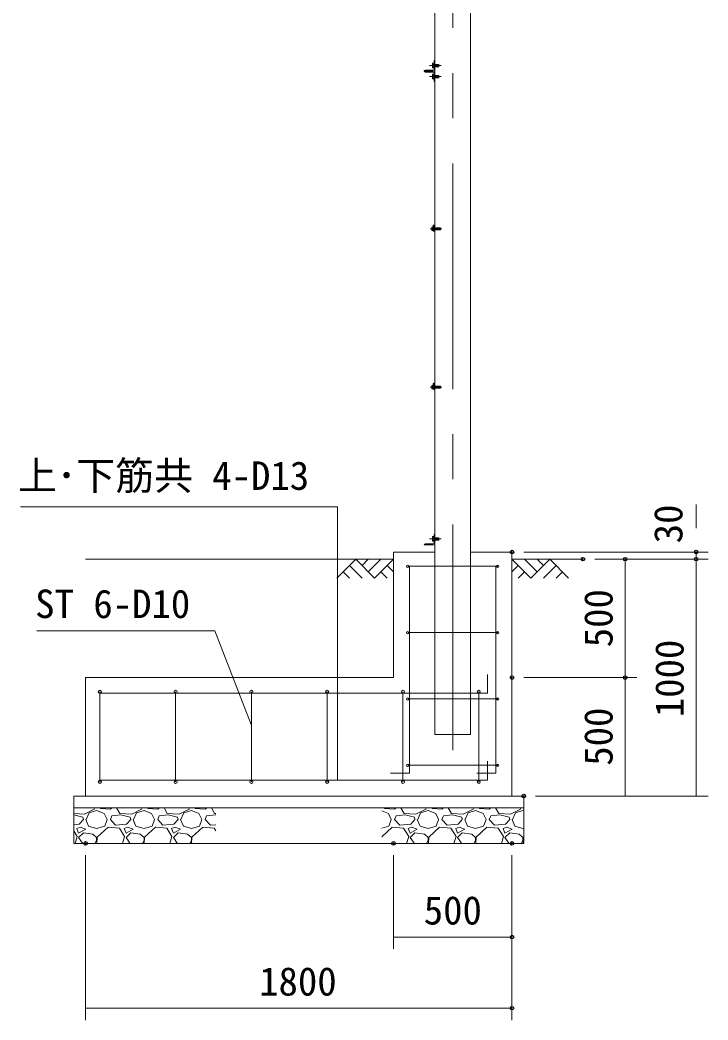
# Model space of a CAD drawing. Units: millimetres at full size. Extents: x -10500 to 10500, y -7425 to 7425.
# Drawn here: x -1373 to 1532, y -3720 to 501 of the extents above; entities that cross this region are included whole.
import ezdxf
from ezdxf.enums import TextEntityAlignment as Align

# ---------------------------------------------------------------- set-up
doc = ezdxf.new("R2010")
doc.units = ezdxf.units.MM
doc.header["$LTSCALE"] = 30
doc.header["$PDMODE"] = 32
doc.header["$PDSIZE"] = 15
doc.linetypes.add('USER1', pattern=[50.8, 31.75, -6.35, 6.35, -6.35])
for name, color, linetype, lineweight in [('0-0_D-STR-TXT', 7, 'Continuous', 13), ('0-1_D-STR-DIM', 7, 'Continuous', 13), ('0-2_D-BMK', 2, 'USER1', 13), ('0-3_D-STR3', 3, 'Continuous', 13), ('0-4_D-STR1', 1, 'Continuous', 18), ('0-5_D-BGD', 7, 'Continuous', 18), ('0-A_D-STR4', 7, 'Continuous', 18), ('0-B_D-DCR-HCH', 7, 'Continuous', 13)]:
    doc.layers.add(name, color=color, linetype=linetype, lineweight=lineweight)
doc.layers.add('0-7_Defpoints', color=253, linetype='Continuous')
doc.styles.add('ＭＳ ゴシック', font='')
doc.styles.get('ＭＳ ゴシック').set_extended_font_data('MS Gothic')

msp = doc.modelspace()

# ---------------------------------------------------------------- linework, layer by layer
at = {"layer": '0-0_D-STR-TXT'}
msp.add_line((-32.7, -1552.94), (-32.7, -2338.8), dxfattribs=at)
for points in [[(-1370.66, -1552.94), (-32.7, -1552.94), (-32.7, -2705.8)], [(-1302.59, -2076.73), (-550.54, -2076.73), (-396.68, -2472.43)]]:
    msp.add_lwpolyline(points, dxfattribs=at)
at = {"layer": '0-1_D-STR-DIM'}
for p, q in [((1481.97, -1644.3), (1481.97, -1544.3)), ((754.04, -1744.3), (1531.97, -1744.3)), ((1481.97, -1774.3), (1481.97, -1744.3)), ((1054.04, -1774.3), (1231.97, -1774.3)), ((1054.04, -1774.3), (1531.97, -1774.3)), ((1054.04, -1774.3), (1531.97, -1774.3)), ((1181.97, -2274.3), (1181.97, -1774.3)), ((1481.97, -2774.3), (1481.97, -1774.3)), ((1481.97, -1874.3), (1481.97, -1974.3)), ((754.04, -2274.3), (1231.97, -2274.3)), ((754.04, -2274.3), (1231.97, -2274.3)), ((1181.97, -2774.3), (1181.97, -2274.3)), ((804.04, -2774.3), (1231.97, -2774.3)), ((804.04, -2774.3), (1531.97, -2774.3)), ((-1095.96, -3024.3), (-1095.96, -3719.64)), ((204.04, -3024.3), (204.04, -3419.64)), ((704.04, -3024.3), (704.04, -3719.64)), ((704.04, -3024.3), (704.04, -3419.64)), ((204.04, -3369.64), (704.04, -3369.64)), ((-1095.96, -3669.64), (704.04, -3669.64))]:
    msp.add_line(p, q, dxfattribs=at)
at = {"layer": '0-2_D-BMK'}
for p, q in [((454.04, -2580.3), (454.04, 5351.7)), ((405.94, 308.7), (355.94, 308.7)), ((405.94, 262.7), (355.94, 262.7)), ((358.72, -380.3), (408.72, -380.3)), ((358.72, -1048.3), (408.72, -1048.3)), ((405.94, -1689.3), (355.94, -1689.3))]:
    msp.add_line(p, q, dxfattribs=at)
at = {"layer": '0-3_D-STR3'}
for p, q in [((368.04, 316.95), (368.95, 318.52)), ((368.04, 316.95), (368.04, 300.45)), ((368.04, 300.45), (368.95, 298.89)), ((368.95, 318.52), (375.04, 318.52)), ((368.95, 313.61), (375.04, 313.61)), ((368.95, 303.8), (375.04, 303.8)), ((368.95, 298.89), (375.04, 298.89)), ((375.04, 318.52), (375.04, 298.89)), ((379.04, 313.7), (393.54, 313.7)), ((379.04, 312.8), (394.44, 312.8)), ((379.04, 304.6), (394.44, 304.6)), ((379.04, 303.7), (393.54, 303.7)), ((393.54, 313.7), (395.04, 312.2)), ((395.04, 312.2), (395.04, 305.2)), ((368.04, 270.95), (368.95, 272.52)), ((368.04, 270.95), (368.04, 254.45)), ((368.04, 254.45), (368.95, 252.89)), ((368.95, 272.52), (375.04, 272.52)), ((368.95, 267.61), (375.04, 267.61)), ((368.95, 257.8), (375.04, 257.8)), ((375.04, 272.52), (375.04, 252.89)), ((379.04, 267.7), (393.54, 267.7)), ((379.04, 266.8), (394.44, 266.8)), ((379.04, 258.6), (394.44, 258.6)), ((379.04, 257.7), (393.54, 257.7)), ((393.54, 267.7), (395.04, 266.2)), ((395.04, 266.2), (395.04, 259.2)), ((368.95, 252.89), (375.04, 252.89)), ((365.74, -374), (366.44, -372.79)), ((365.74, -374), (365.74, -386.6)), ((371.04, -372.79), (366.44, -372.79)), ((371.04, -376.54), (366.44, -376.54)), ((371.04, -367.3), (371.04, -387.3)), ((371.04, -372.79), (371.04, -387.8)), ((374.04, -364.3), (379.04, -364.3)), ((374.04, -367.8), (374.04, -386.8)), ((374.04, -376.3), (401.84, -376.3)), ((374.04, -377.05), (402.59, -377.05)), ((374.54, -367.3), (379.04, -367.3)), ((379.04, -364.3), (379.04, -367.3)), ((401.84, -376.3), (403.04, -377.5)), ((401.84, -376.3), (401.84, -384.3)), ((403.04, -377.5), (403.04, -383.1)), ((365.74, -386.6), (366.44, -387.8)), ((371.04, -384.05), (366.44, -384.05)), ((371.04, -387.8), (366.44, -387.8)), ((374.04, -383.55), (402.59, -383.55)), ((374.04, -384.3), (401.84, -384.3)), ((374.04, -390.3), (379.04, -390.3)), ((374.54, -387.3), (379.04, -387.3)), ((379.04, -387.3), (379.04, -390.3)), ((401.84, -384.3), (403.04, -383.1)), ((365.74, -1042), (366.44, -1040.79)), ((365.74, -1042), (365.74, -1054.6)), ((365.74, -1054.6), (366.44, -1055.8)), ((371.04, -1040.79), (366.44, -1040.79)), ((371.04, -1044.54), (366.44, -1044.54)), ((371.04, -1052.05), (366.44, -1052.05)), ((371.04, -1035.3), (371.04, -1055.3)), ((371.04, -1040.79), (371.04, -1055.8)), ((374.04, -1032.3), (379.04, -1032.3)), ((374.04, -1035.8), (374.04, -1054.8)), ((374.04, -1044.3), (401.84, -1044.3)), ((374.04, -1045.05), (402.59, -1045.05)), ((374.04, -1051.55), (402.59, -1051.55)), ((374.04, -1052.3), (401.84, -1052.3)), ((374.54, -1035.3), (379.04, -1035.3)), ((379.04, -1032.3), (379.04, -1035.3)), ((401.84, -1044.3), (403.04, -1045.5)), ((401.84, -1044.3), (401.84, -1052.3)), ((401.84, -1052.3), (403.04, -1051.1)), ((403.04, -1045.5), (403.04, -1051.1)), ((371.04, -1055.8), (366.44, -1055.8)), ((374.04, -1058.3), (379.04, -1058.3)), ((374.54, -1055.3), (379.04, -1055.3)), ((379.04, -1055.3), (379.04, -1058.3)), ((368.04, -1681.05), (368.95, -1679.48)), ((368.04, -1681.05), (368.04, -1697.55)), ((368.95, -1679.48), (375.04, -1679.48)), ((368.95, -1684.39), (375.04, -1684.39)), ((375.04, -1679.48), (375.04, -1699.11)), ((379.04, -1684.3), (393.54, -1684.3)), ((379.04, -1685.2), (394.44, -1685.2)), ((393.54, -1684.3), (395.04, -1685.8)), ((395.04, -1685.8), (395.04, -1692.8)), ((368.04, -1697.55), (368.95, -1699.11)), ((368.95, -1694.2), (375.04, -1694.2)), ((368.95, -1699.11), (375.04, -1699.11)), ((379.04, -1693.4), (394.44, -1693.4)), ((379.04, -1694.3), (393.54, -1694.3)), ((264.04, -1804.3), (644.04, -1804.3)), ((272.04, -1804.3), (272.04, -2677.8)), ((636.04, -1804.3), (636.04, -2677.8)), ((264.04, -2084.3), (644.04, -2084.3)), ((601.04, -2340.8), (601.04, -2260.8)), ((-1035.96, -2714.3), (-1035.96, -2334.3)), ((-1035.96, -2340.8), (601.04, -2340.8)), ((-715.96, -2714.3), (-715.96, -2334.3)), ((-395.96, -2714.3), (-395.96, -2334.3)), ((-75.96, -2714.3), (-75.96, -2334.3)), ((244.04, -2714.3), (244.04, -2334.3)), ((564.04, -2714.3), (564.04, -2334.3)), ((264.04, -2364.3), (644.04, -2364.3)), ((264.04, -2644.3), (644.04, -2644.3)), ((601.04, -2707.8), (601.04, -2627.8)), ((272.04, -2677.8), (192.04, -2677.8)), ((556.04, -2677.8), (636.04, -2677.8)), ((-1035.96, -2707.8), (601.04, -2707.8))]:
    msp.add_line(p, q, dxfattribs=at)
for points in [[(393.54, 313.7), (393.54, 303.7), (395.04, 305.2)], [(393.54, 267.7), (393.54, 257.7), (395.04, 259.2)], [(393.54, -1684.3), (393.54, -1694.3), (395.04, -1692.8)]]:
    msp.add_lwpolyline(points, dxfattribs=at)
for centre, radius in [((264.04, -1804.3), 5), ((644.04, -1804.3), 5), ((264.04, -2084.3), 5), ((644.04, -2084.3), 5), ((-1035.96, -2334.3), 6.5), ((-715.96, -2334.3), 6.5), ((-395.96, -2334.3), 6.5), ((-75.96, -2334.3), 6.5), ((244.04, -2334.3), 6.5), ((264.04, -2364.3), 5), ((564.04, -2334.3), 6.5), ((644.04, -2364.3), 5), ((264.04, -2644.3), 5), ((644.04, -2644.3), 5), ((-1035.96, -2714.3), 6.5), ((-715.96, -2714.3), 6.5), ((-395.96, -2714.3), 6.5), ((-75.96, -2714.3), 6.5), ((244.04, -2714.3), 6.5), ((564.04, -2714.3), 6.5)]:
    msp.add_circle(centre, radius, dxfattribs=at)
for centre, radius, start, end in [((372.53, 316.07), 4.34, 145.61575, 214.38425), ((372.53, 301.34), 4.34, 145.61575, 214.38425), ((384.43, 308.7), 16.24, 162.41205, 197.58795), ((372.53, 270.07), 4.34, 145.61575, 214.38425), ((372.53, 255.34), 4.34, 145.61575, 214.38425), ((384.43, 262.7), 16.24, 162.41205, 197.58795), ((369.18, -374.67), 3.32, 145.61585, 214.38415), ((378.28, -380.3), 12.42, 162.4121, 197.5879), ((374.04, -367.3), 3, 90, 180), ((374.54, -367.8), 0.5, 90, 180), ((369.18, -385.92), 3.32, 145.61585, 214.38415), ((374.04, -387.3), 3, 180, 270), ((374.54, -386.8), 0.5, 180, 270), ((369.18, -1042.67), 3.32, 145.61585, 214.38415), ((378.28, -1048.3), 12.42, 162.4121, 197.5879), ((369.18, -1053.92), 3.32, 145.61585, 214.38415), ((374.04, -1035.3), 3, 90, 180), ((374.54, -1035.8), 0.5, 90, 180), ((374.54, -1054.8), 0.5, 180, 270), ((374.04, -1055.3), 3, 180, 270), ((372.53, -1681.93), 4.34, 145.61575, 214.38425), ((384.43, -1689.3), 16.24, 162.41205, 197.58795), ((372.53, -1696.66), 4.34, 145.61575, 214.38425)]:
    msp.add_arc(centre, radius, start, end, dxfattribs=at)
at = {"layer": '0-4_D-STR1'}
for p, q in [((375.04, 294.2), (375.04, 327.7)), ((378.04, 330.7), (379.04, 330.7)), ((379.04, 290.7), (379.04, 330.7)), ((334.04, 285.7), (334.04, 286.7)), ((334.04, 285.7), (374.04, 285.7)), ((334.04, 285.7), (334.04, 284.7)), ((334.04, 285.7), (374.04, 285.7)), ((337.04, 289.7), (370.54, 289.7)), ((337.04, 281.7), (370.54, 281.7)), ((375.04, 277.2), (375.04, 243.7)), ((379.04, 280.7), (379.04, 240.7)), ((378.04, 240.7), (379.04, 240.7)), ((375.04, -1705.8), (375.04, -1672.3)), ((378.04, -1669.3), (379.04, -1669.3)), ((379.04, -1709.3), (379.04, -1669.3)), ((334.04, -1714.3), (334.04, -1713.3)), ((334.04, -1714.3), (374.04, -1714.3)), ((337.04, -1710.3), (370.54, -1710.3))]:
    msp.add_line(p, q, dxfattribs=at)
msp.add_lwpolyline([(529.04, 5285.7), (379.04, 5285.7), (379.04, -2514.3), (529.04, -2514.3)], close=True, dxfattribs=at)
for centre, radius, start, end in [((378.04, 327.7), 3, 90, 180), ((337.04, 286.7), 3, 90, 180), ((337.04, 284.7), 3, 180, 270), ((370.54, 294.2), 4.5, 270, 0), ((370.54, 277.2), 4.5, 0, 90), ((374.04, 290.7), 5, 270, 0), ((374.04, 280.7), 5, 0, 90), ((378.04, 243.7), 3, 180, 270), ((378.04, -1672.3), 3, 90, 180), ((337.04, -1713.3), 3, 90, 180), ((370.54, -1705.8), 4.5, 270, 0), ((374.04, -1709.3), 5, 270, 0)]:
    msp.add_arc(centre, radius, start, end, dxfattribs=at)
at = {"layer": '0-5_D-BGD'}
for p, q in [((204.04, -1774.3), (-1095.96, -1774.3)), ((704.04, -1774.3), (1004.04, -1774.3))]:
    msp.add_line(p, q, dxfattribs=at)
at = {"layer": '0-7_Defpoints'}
for p in [(704.04, -1744.3), (1004.04, -1774.3), (1181.97, -1774.3), (1481.97, -1744.3), (1481.97, -1774.3), (704.04, -2274.3), (1181.97, -2274.3), (754.04, -2774.3), (-1095.96, -2974.3), (204.04, -2974.3), (704.04, -2974.3), (704.04, -3369.64), (704.04, -3669.64)]:
    msp.add_point(p, dxfattribs=at)
at = {"layer": '0-A_D-STR4'}
for p, q in [((204.04, -1744.3), (379.04, -1744.3)), ((529.04, -1744.3), (704.04, -1744.3)), ((704.04, -1744.3), (704.04, -2774.3)), ((-1095.96, -2774.3), (-1095.96, -2274.3)), ((754.04, -2774.3), (-1145.96, -2774.3)), ((-1145.96, -2774.3), (-1145.96, -2974.3)), ((754.04, -2774.3), (754.04, -2974.3)), ((754.04, -2824.3), (-1145.96, -2824.3)), ((754.04, -2974.3), (-1145.96, -2974.3))]:
    msp.add_line(p, q, dxfattribs=at)
msp.add_lwpolyline([(204.04, -1744.3), (204.04, -2274.3), (-1095.96, -2274.3)], dxfattribs=at)
at = {"layer": '0-B_D-DCR-HCH'}
for p, q in [((44.41, -1774.3), (-35.41, -1854.11)), ((17.8, -1800.9), (71.26, -1854.11)), ((44.41, -1774.3), (124.22, -1854.11)), ((71.01, -1800.9), (97.62, -1774.3)), ((97.62, -1827.51), (150.83, -1774.3)), ((124.22, -1854.11), (204.04, -1774.3)), ((177.44, -1800.9), (204.04, -1827.39)), ((783.86, -1854.11), (704.04, -1774.3)), ((730.65, -1800.9), (704.04, -1827.39)), ((810.47, -1827.51), (757.25, -1774.3)), ((863.68, -1774.3), (783.86, -1854.11)), ((837.21, -1801.04), (810.47, -1774.3)), ((890.28, -1800.9), (836.83, -1854.11)), ((863.68, -1774.3), (943.5, -1854.11)), ((-8.81, -1827.51), (17.92, -1854.11)), ((150.83, -1827.51), (177.56, -1854.11)), ((757.25, -1827.51), (730.53, -1854.11)), ((916.89, -1827.51), (890.16, -1854.11)), ((-1057.89, -2824.3), (-1059.38, -2829.52)), ((-1034.74, -2824.3), (-1033.38, -2827.52)), ((-1033.38, -2827.52), (-991.38, -2829.52)), ((-991.38, -2829.52), (-984.62, -2824.3)), ((-951.38, -2847.52), (-964.93, -2824.3)), ((-857.89, -2824.3), (-859.38, -2829.52)), ((-834.74, -2824.3), (-833.38, -2827.52)), ((-833.38, -2827.52), (-791.38, -2829.52)), ((-791.38, -2829.52), (-784.62, -2824.3)), ((-751.38, -2847.52), (-764.93, -2824.3)), ((-657.89, -2824.3), (-659.38, -2829.52)), ((-634.74, -2824.3), (-633.38, -2827.52)), ((-633.38, -2827.52), (-591.38, -2829.52)), ((-591.38, -2829.52), (-584.62, -2824.3)), ((-551.38, -2847.52), (-564.93, -2824.3)), ((165.26, -2824.3), (166.62, -2827.52)), ((166.62, -2827.52), (208.62, -2829.52)), ((208.62, -2829.52), (215.38, -2824.3)), ((248.62, -2847.52), (235.07, -2824.3)), ((342.11, -2824.3), (340.62, -2829.52)), ((365.26, -2824.3), (366.62, -2827.52)), ((366.62, -2827.52), (408.62, -2829.52)), ((408.62, -2829.52), (415.38, -2824.3)), ((448.62, -2847.52), (435.07, -2824.3)), ((542.11, -2824.3), (540.62, -2829.52)), ((565.26, -2824.3), (566.62, -2827.52)), ((566.62, -2827.52), (608.62, -2829.52)), ((608.62, -2829.52), (615.38, -2824.3)), ((648.62, -2847.52), (635.07, -2824.3)), ((742.11, -2824.3), (740.62, -2829.52)), ((-1101.38, -2851.52), (-1145.96, -2847.95)), ((-1107.38, -2863.52), (-1145.96, -2853.87)), ((-1105.38, -2873.52), (-1107.38, -2863.52)), ((-1059.38, -2829.52), (-1101.38, -2851.52)), ((-1093.38, -2873.52), (-1081.38, -2845.52)), ((-1081.38, -2845.52), (-1049.38, -2835.52)), ((-1049.38, -2835.52), (-1017.38, -2847.52)), ((-1017.38, -2847.52), (-1005.38, -2873.52)), ((-991.38, -2873.52), (-985.38, -2857.52)), ((-947.38, -2853.52), (-985.38, -2857.52)), ((-901.38, -2851.52), (-951.38, -2847.52)), ((-907.38, -2863.52), (-947.38, -2853.52)), ((-905.38, -2873.52), (-907.38, -2863.52)), ((-859.38, -2829.52), (-901.38, -2851.52)), ((-893.38, -2873.52), (-881.38, -2845.52)), ((-881.38, -2845.52), (-849.38, -2835.52)), ((-849.38, -2835.52), (-817.38, -2847.52)), ((-817.38, -2847.52), (-805.38, -2873.52)), ((-791.38, -2873.52), (-785.38, -2857.52)), ((-747.38, -2853.52), (-785.38, -2857.52)), ((-701.38, -2851.52), (-751.38, -2847.52)), ((-707.38, -2863.52), (-747.38, -2853.52)), ((-705.38, -2873.52), (-707.38, -2863.52)), ((-659.38, -2829.52), (-701.38, -2851.52)), ((-693.38, -2873.52), (-681.38, -2845.52)), ((-681.38, -2845.52), (-649.38, -2835.52)), ((-649.38, -2835.52), (-617.38, -2847.52)), ((-617.38, -2847.52), (-605.38, -2873.52)), ((-591.38, -2873.52), (-585.38, -2857.52)), ((-547.38, -2853.52), (-585.38, -2857.52)), ((-545.96, -2847.95), (-551.38, -2847.52)), ((-545.96, -2853.87), (-547.38, -2853.52)), ((154.04, -2836.8), (182.62, -2847.52)), ((182.62, -2847.52), (194.62, -2873.52)), ((208.62, -2873.52), (214.62, -2857.52)), ((252.62, -2853.52), (214.62, -2857.52)), ((298.62, -2851.52), (248.62, -2847.52)), ((292.62, -2863.52), (252.62, -2853.52)), ((294.62, -2873.52), (292.62, -2863.52)), ((340.62, -2829.52), (298.62, -2851.52)), ((306.62, -2873.52), (318.62, -2845.52)), ((318.62, -2845.52), (350.62, -2835.52)), ((350.62, -2835.52), (382.62, -2847.52)), ((382.62, -2847.52), (394.62, -2873.52)), ((408.62, -2873.52), (414.62, -2857.52)), ((452.62, -2853.52), (414.62, -2857.52)), ((498.62, -2851.52), (448.62, -2847.52)), ((492.62, -2863.52), (452.62, -2853.52)), ((494.62, -2873.52), (492.62, -2863.52)), ((540.62, -2829.52), (498.62, -2851.52)), ((506.62, -2873.52), (518.62, -2845.52)), ((518.62, -2845.52), (550.62, -2835.52)), ((550.62, -2835.52), (582.62, -2847.52)), ((582.62, -2847.52), (594.62, -2873.52)), ((608.62, -2873.52), (614.62, -2857.52)), ((652.62, -2853.52), (614.62, -2857.52)), ((698.62, -2851.52), (648.62, -2847.52)), ((692.62, -2863.52), (652.62, -2853.52)), ((694.62, -2873.52), (692.62, -2863.52)), ((740.62, -2829.52), (698.62, -2851.52)), ((706.62, -2873.52), (718.62, -2845.52)), ((718.62, -2845.52), (750.62, -2835.52)), ((750.62, -2835.52), (754.04, -2836.8)), ((-1123.38, -2893.52), (-1145.96, -2895.48)), ((-1119.38, -2905.52), (-1133.38, -2911.52)), ((-1133.38, -2911.52), (-1125.38, -2931.52)), ((-1105.38, -2873.52), (-1123.38, -2893.52)), ((-1095.38, -2913.52), (-1119.38, -2905.52)), ((-1095.38, -2873.52), (-1083.38, -2901.52)), ((-1083.38, -2901.52), (-1049.38, -2911.52)), ((-1049.38, -2911.52), (-1015.38, -2901.52)), ((-1001.38, -2905.52), (-1047.38, -2947.52)), ((-1015.38, -2901.52), (-1005.38, -2873.52)), ((-953.38, -2909.52), (-1001.38, -2905.52)), ((-969.38, -2897.52), (-991.38, -2873.52)), ((-923.38, -2893.52), (-969.38, -2897.52)), ((-931.38, -2945.52), (-953.38, -2909.52)), ((-919.38, -2905.52), (-933.38, -2911.52)), ((-933.38, -2911.52), (-925.38, -2931.52)), ((-905.38, -2873.52), (-923.38, -2893.52)), ((-895.38, -2913.52), (-919.38, -2905.52)), ((-895.38, -2873.52), (-883.38, -2901.52)), ((-883.38, -2901.52), (-849.38, -2911.52)), ((-849.38, -2911.52), (-815.38, -2901.52)), ((-801.38, -2905.52), (-847.38, -2947.52)), ((-815.38, -2901.52), (-805.38, -2873.52)), ((-753.38, -2909.52), (-801.38, -2905.52)), ((-769.38, -2897.52), (-791.38, -2873.52)), ((-723.38, -2893.52), (-769.38, -2897.52)), ((-731.38, -2945.52), (-753.38, -2909.52)), ((-719.38, -2905.52), (-733.38, -2911.52)), ((-733.38, -2911.52), (-725.38, -2931.52)), ((-705.38, -2873.52), (-723.38, -2893.52)), ((-695.38, -2913.52), (-719.38, -2905.52)), ((-695.38, -2873.52), (-683.38, -2901.52)), ((-683.38, -2901.52), (-649.38, -2911.52)), ((-649.38, -2911.52), (-615.38, -2901.52)), ((-601.38, -2905.52), (-647.38, -2947.52)), ((-615.38, -2901.52), (-605.38, -2873.52)), ((-553.38, -2909.52), (-601.38, -2905.52)), ((-569.38, -2897.52), (-591.38, -2873.52)), ((-545.96, -2895.48), (-569.38, -2897.52)), ((-545.96, -2921.66), (-553.38, -2909.52)), ((154.04, -2910.51), (184.62, -2901.52)), ((198.62, -2905.52), (154.04, -2946.22)), ((184.62, -2901.52), (194.62, -2873.52)), ((246.62, -2909.52), (198.62, -2905.52)), ((230.62, -2897.52), (208.62, -2873.52)), ((276.62, -2893.52), (230.62, -2897.52)), ((268.62, -2945.52), (246.62, -2909.52)), ((280.62, -2905.52), (266.62, -2911.52)), ((266.62, -2911.52), (274.62, -2931.52)), ((294.62, -2873.52), (276.62, -2893.52)), ((304.62, -2913.52), (280.62, -2905.52)), ((304.62, -2873.52), (316.62, -2901.52)), ((316.62, -2901.52), (350.62, -2911.52)), ((350.62, -2911.52), (384.62, -2901.52)), ((398.62, -2905.52), (352.62, -2947.52)), ((384.62, -2901.52), (394.62, -2873.52)), ((446.62, -2909.52), (398.62, -2905.52)), ((430.62, -2897.52), (408.62, -2873.52)), ((476.62, -2893.52), (430.62, -2897.52)), ((468.62, -2945.52), (446.62, -2909.52)), ((480.62, -2905.52), (466.62, -2911.52)), ((466.62, -2911.52), (474.62, -2931.52)), ((494.62, -2873.52), (476.62, -2893.52)), ((504.62, -2913.52), (480.62, -2905.52)), ((504.62, -2873.52), (516.62, -2901.52)), ((516.62, -2901.52), (550.62, -2911.52)), ((550.62, -2911.52), (584.62, -2901.52)), ((598.62, -2905.52), (552.62, -2947.52)), ((584.62, -2901.52), (594.62, -2873.52)), ((646.62, -2909.52), (598.62, -2905.52)), ((630.62, -2897.52), (608.62, -2873.52)), ((676.62, -2893.52), (630.62, -2897.52)), ((668.62, -2945.52), (646.62, -2909.52)), ((680.62, -2905.52), (666.62, -2911.52)), ((666.62, -2911.52), (674.62, -2931.52)), ((694.62, -2873.52), (676.62, -2893.52)), ((704.62, -2913.52), (680.62, -2905.52)), ((704.62, -2873.52), (716.62, -2901.52)), ((716.62, -2901.52), (750.62, -2911.52)), ((750.62, -2911.52), (754.04, -2910.51)), ((-1131.38, -2945.52), (-1145.96, -2921.66)), ((-1140.59, -2974.3), (-1131.38, -2945.52)), ((-1125.38, -2931.52), (-1095.38, -2913.52)), ((-1105.38, -2929.52), (-1125.38, -2949.52)), ((-1125.38, -2949.52), (-1109.38, -2973.52)), ((-1065.38, -2935.52), (-1105.38, -2929.52)), ((-1049.38, -2949.52), (-1065.38, -2935.52)), ((-1049.38, -2961.52), (-1049.38, -2949.52)), ((-1047.38, -2947.52), (-1048.66, -2974.3)), ((-940.59, -2974.3), (-931.38, -2945.52)), ((-925.38, -2931.52), (-895.38, -2913.52)), ((-905.38, -2929.52), (-925.38, -2949.52)), ((-925.38, -2949.52), (-909.38, -2973.52)), ((-865.38, -2935.52), (-905.38, -2929.52)), ((-849.38, -2949.52), (-865.38, -2935.52)), ((-849.38, -2961.52), (-849.38, -2949.52)), ((-847.38, -2947.52), (-848.66, -2974.3)), ((-740.59, -2974.3), (-731.38, -2945.52)), ((-725.38, -2931.52), (-695.38, -2913.52)), ((-705.38, -2929.52), (-725.38, -2949.52)), ((-725.38, -2949.52), (-709.38, -2973.52)), ((-665.38, -2935.52), (-705.38, -2929.52)), ((-649.38, -2949.52), (-665.38, -2935.52)), ((-649.38, -2961.52), (-649.38, -2949.52)), ((-647.38, -2947.52), (-648.66, -2974.3)), ((259.41, -2974.3), (268.62, -2945.52)), ((274.62, -2931.52), (304.62, -2913.52)), ((294.62, -2929.52), (274.62, -2949.52)), ((274.62, -2949.52), (290.62, -2973.52)), ((334.62, -2935.52), (294.62, -2929.52)), ((350.62, -2949.52), (334.62, -2935.52)), ((350.62, -2961.52), (350.62, -2949.52)), ((352.62, -2947.52), (351.34, -2974.3)), ((459.41, -2974.3), (468.62, -2945.52)), ((474.62, -2931.52), (504.62, -2913.52)), ((494.62, -2929.52), (474.62, -2949.52)), ((474.62, -2949.52), (490.62, -2973.52)), ((534.62, -2935.52), (494.62, -2929.52)), ((550.62, -2949.52), (534.62, -2935.52)), ((550.62, -2961.52), (550.62, -2949.52)), ((552.62, -2947.52), (551.34, -2974.3)), ((659.41, -2974.3), (668.62, -2945.52)), ((674.62, -2931.52), (704.62, -2913.52)), ((694.62, -2929.52), (674.62, -2949.52)), ((674.62, -2949.52), (690.62, -2973.52)), ((734.62, -2935.52), (694.62, -2929.52)), ((750.62, -2949.52), (734.62, -2935.52)), ((750.62, -2961.52), (750.62, -2949.52)), ((752.62, -2947.52), (751.34, -2974.3)), ((754.04, -2946.22), (752.62, -2947.52)), ((-1109.38, -2973.52), (-1102.91, -2974.3)), ((-1056.48, -2974.3), (-1049.38, -2961.52)), ((-909.38, -2973.52), (-902.91, -2974.3)), ((-856.48, -2974.3), (-849.38, -2961.52)), ((-709.38, -2973.52), (-702.91, -2974.3)), ((-656.48, -2974.3), (-649.38, -2961.52)), ((290.62, -2973.52), (297.09, -2974.3)), ((343.52, -2974.3), (350.62, -2961.52)), ((490.62, -2973.52), (497.09, -2974.3)), ((543.52, -2974.3), (550.62, -2961.52)), ((690.62, -2973.52), (697.09, -2974.3)), ((743.52, -2974.3), (750.62, -2961.52))]:
    msp.add_line(p, q, dxfattribs=at)

# ---------------------------------------------------------------- texts
at = {"layer": '0-0_D-STR-TXT', "style": 'ＭＳ ゴシック'}
for s, p in [('上･下筋共 4-D13', (-1381.45, -1517.98)), ('ST 6-D10', (-1308.94, -2059.23))]:
    msp.add_text(s, height=120.3, dxfattribs=at).set_placement(p, align=Align.BOTTOM_LEFT)
at = {"layer": '0-1_D-STR-DIM', "style": 'ＭＳ ゴシック'}
for s, p in [('30', (1460.08, -1707.59)), ('500', (1165.1, -2146.51)), ('1000', (1465.1, -2441.59)), ('500', (1165.1, -2646.51))]:
    msp.add_text(s, height=120.3, rotation=90, dxfattribs=at).set_placement(p, align=Align.BOTTOM_LEFT)
for s, p in [('500', (331.82, -3352.77)), ('1800', (-363.26, -3652.77))]:
    msp.add_text(s, height=120.3, dxfattribs=at).set_placement(p, align=Align.BOTTOM_LEFT)

doc.saveas('drawing.dxf')
